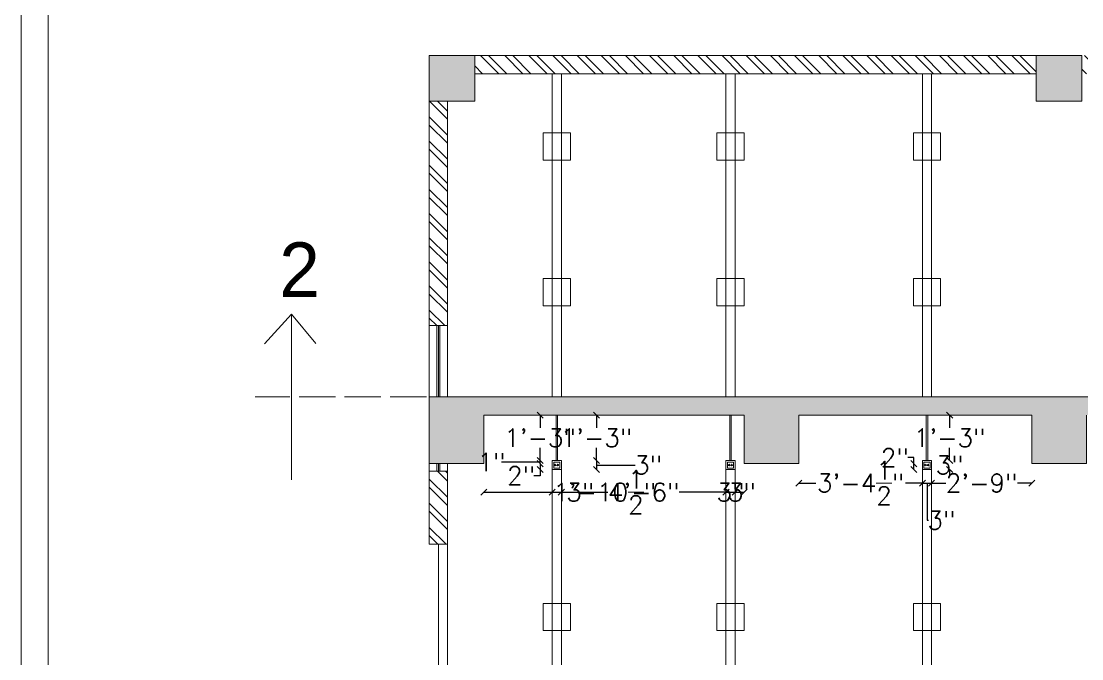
# Model space of a CAD drawing. Header units: inches. Extents: x 111501 to 134888, y 46021 to 52102.
# Drawn here: x 117743.7 to 118093, y 46522 to 46732.1 of the extents above; entities that cross this region are included whole.
import ezdxf
from ezdxf.lldxf.tags import DXFTag

# ---------------------------------------------------------------- set-up
doc = ezdxf.new("R2010")
doc.units = ezdxf.units.IN
doc.header["$MEASUREMENT"] = 0
doc.linetypes.add('ACAD_ISO02W100', pattern=[15, 12, -3])
for name, color, linetype, lineweight in [('column', 252, 'Continuous', 9), ('dimension', 250, 'Continuous', 0), ('DOOR', 1, 'Continuous', 0), ('exterior', 7, 'Continuous', 5), ('SECTION', 7, 'Continuous', 0), ('SHEET', 7, 'Continuous', 30), ('wall', 7, 'Continuous', 9), ('window', 140, 'Continuous', 15)]:
    doc.layers.add(name, color=color, linetype=linetype, lineweight=lineweight)
doc.layers.add('false ceiling', color=5, linetype='Continuous')
doc.styles.get("Standard").update_dxf_attribs({"font": 'txt.shx', "height": 6})
tags = doc.linetypes.add('DASHED2', pattern=[0.375, 0.25, -0.125]).pattern_tags.tags
tags[6:7] = [DXFTag(74, 4), DXFTag(75, 0), DXFTag(340, '0'), DXFTag(46, 1.0), DXFTag(50, 0.0), DXFTag(44, 0.0), DXFTag(45, 0.0)]
tags[4:5] = [DXFTag(74, 4), DXFTag(75, 0), DXFTag(340, '0'), DXFTag(46, 1.0), DXFTag(50, 0.0), DXFTag(44, 0.0), DXFTag(45, 0.0)]
doc.dimstyles.new('Standard$0', dxfattribs={"dimtxt": 4, "dimasz": 2, "dimexe": 0.125, "dimexo": 0.125, "dimgap": 0.25, "dimtad": 0, "dimtih": 1, "dimtoh": 1, "dimdec": 1, "dimlfac": -1, "dimzin": 0, "dimdsep": 46, "dimlunit": 4, "dimtxsty": 'Standard', "dimblk": 'OBLIQUE', "dimblk1": 'DOTSMALL', "dimblk2": 'DOTSMALL', "dimcen": 0, "dimse1": 1, "dimse2": 1, "dimadec": 0, "dimazin": 0, "dimtfac": 1, "dimtdec": 1, "dimtofl": 0, "dimtmove": 0, "dimatfit": 3, "dimfxl": 1, "dimtolj": 1, "dimtzin": 0, "dimarcsym": 0})
pattern_1 = [(135, (165811.399, -52608.515), (-3.97747564, -3.97747564), []), (135, (165811.399, -52605.8636), (-3.97747564, -3.97747564), [])]

# ---------------------------------------------------------------- blocks, each defined once
blk = doc.blocks.new('fg')
at = {"layer": 'exterior', "linetype": 'Continuous'}
for p, q in [((-2722.06, -26309.02, 0), (-2731.88, -26300.13, 0)), ((-2731.88, -26300.13, 0), (-2722.06, -26309.02, 0)), ((-2776.68, -26309.02, 0), (-2722.06, -26309.02, 0)), ((-2722.06, -26309.02, 0), (-2731.74, -26317.05, 0))]:
    blk.add_line(p, q, dxfattribs=at)
blk = doc.blocks.new('_Oblique')
at = {"color": 0, "linetype": 'ByBlock', "lineweight": -2}
blk.add_line((-0.5, -0.5), (0.5, 0.5), dxfattribs=at)
blk = doc.blocks.new('*D1448')
at = {"layer": 'Defpoints', "color": 0, "transparency": 16777216}
for p in [(117922.86, 46602.29), (117933.16, 46602.29), (117921.59, 46587.32)]:
    blk.add_point(p, dxfattribs=at)
at = {"layer": 'dimension', "color": 0, "lineweight": -2, "transparency": 16777216}
for p, q in [((117933.16, 46602.29), (117933.16, 46598.05)), ((117933.16, 46587.32), (117933.16, 46591.55))]:
    blk.add_line(p, q, dxfattribs=at)
at = {"layer": 'dimension', "color": 0, "lineweight": -2, "transparency": 16777216, "xscale": 2, "yscale": 2, "zscale": 2}
for p, rotation in [((117933.16, 46602.29), 90), ((117933.16, 46587.32), 270)]:
    blk.add_blockref('_Oblique', p, dxfattribs=dict(at, rotation=rotation))
at = {"layer": 'dimension', "color": 0, "lineweight": 5, "transparency": 16777216, "insert": (117933.16, 46594.8), "char_height": 6, "attachment_point": 5}
blk.add_mtext('\\A1;1\'-3"', dxfattribs=at)
blk = doc.blocks.new('_DOTSMALL')
at = {"color": 0, "linetype": 'ByBlock', "lineweight": -2, "const_width": 0.5}
blk.add_lwpolyline([(-0.0625, 0, 1), (0.0625, 0, 1)], format="xyb", close=True, dxfattribs=at)
blk = doc.blocks.new('*D1449')
at = {"layer": 'Defpoints', "color": 0, "lineweight": 5, "transparency": 16777216}
for p in [(117921.59, 46587.32), (117921.59, 46584.32), (117933.16, 46584.32)]:
    blk.add_point(p, dxfattribs=at)
at = {"layer": 'dimension', "color": 0, "lineweight": -2, "transparency": 16777216}
for p, q in [((117933.16, 46587.32), (117933.16, 46584.32)), ((117933.16, 46585.82), (117945.41, 46585.82)), ((117945.41, 46585.82), (117945.91, 46585.82))]:
    blk.add_line(p, q, dxfattribs=at)
at = {"layer": 'dimension', "color": 0, "lineweight": -2, "transparency": 16777216, "xscale": 2, "yscale": 2, "zscale": 2}
for p, rotation in [((117933.16, 46587.32), 90), ((117933.16, 46584.32), 270)]:
    blk.add_blockref('_Oblique', p, dxfattribs=dict(at, rotation=rotation))
at = {"layer": 'dimension', "color": 0, "lineweight": 5, "transparency": 16777216, "insert": (117950.16, 46585.82), "char_height": 6, "attachment_point": 5}
blk.add_mtext('\\A1;3"', dxfattribs=at)
blk = doc.blocks.new('*D1450')
at = {"layer": 'Defpoints', "color": 0, "transparency": 16777216}
for p in [(117896.09, 46586.29), (117914.57, 46584.32), (117918.59, 46584.32)]:
    blk.add_point(p, dxfattribs=at)
at = {"layer": 'dimension', "color": 0, "lineweight": -2, "transparency": 16777216}
for p, q in [((117914.57, 46586.29), (117914.57, 46584.32)), ((117914.57, 46582.32), (117912.57, 46582.32)), ((117914.57, 46584.32), (117914.57, 46582.32))]:
    blk.add_line(p, q, dxfattribs=at)
at = {"layer": 'dimension', "color": 0, "lineweight": -2, "transparency": 16777216, "xscale": 2, "yscale": 2, "zscale": 2}
for p, rotation in [((117914.57, 46586.29), 90), ((117914.57, 46584.32), 270)]:
    blk.add_blockref('_Oblique', p, dxfattribs=dict(at, rotation=rotation))
at = {"layer": 'dimension', "color": 0, "lineweight": 5, "transparency": 16777216, "insert": (117908.32, 46582.32), "char_height": 6, "attachment_point": 5}
blk.add_mtext('\\A1;2"', dxfattribs=at)
blk = doc.blocks.new('*D1451')
at = {"layer": 'Defpoints', "color": 0, "lineweight": 5, "transparency": 16777216}
for p in [(117896.09, 46586.29), (117914.57, 46587.32), (117918.59, 46587.32)]:
    blk.add_point(p, dxfattribs=at)
at = {"layer": 'dimension', "color": 0, "lineweight": -2, "transparency": 16777216}
for p, q in [((117902.32, 46586.8), (117901.82, 46586.8)), ((117914.57, 46586.8), (117902.32, 46586.8)), ((117914.57, 46586.29), (117914.57, 46587.32))]:
    blk.add_line(p, q, dxfattribs=at)
at = {"layer": 'dimension', "color": 0, "lineweight": -2, "transparency": 16777216, "xscale": 2, "yscale": 2, "zscale": 2}
for p, rotation in [((117914.57, 46587.32), 90), ((117914.57, 46586.29), 270)]:
    blk.add_blockref('_Oblique', p, dxfattribs=dict(at, rotation=rotation))
at = {"layer": 'dimension', "color": 0, "lineweight": 5, "transparency": 16777216, "insert": (117898.57, 46586.8), "char_height": 6, "attachment_point": 5}
blk.add_mtext('\\A1;1"', dxfattribs=at)
blk = doc.blocks.new('*D1452')
at = {"layer": 'Defpoints', "color": 0, "lineweight": 5, "transparency": 16777216}
for p in [(117914.57, 46602.29), (117918.94, 46602.29), (117918.59, 46587.32)]:
    blk.add_point(p, dxfattribs=at)
at = {"layer": 'dimension', "color": 0, "lineweight": -2, "transparency": 16777216}
for p, q in [((117914.57, 46602.29), (117914.57, 46598.05)), ((117914.57, 46587.32), (117914.57, 46591.55))]:
    blk.add_line(p, q, dxfattribs=at)
at = {"layer": 'dimension', "color": 0, "lineweight": -2, "transparency": 16777216, "xscale": 2, "yscale": 2, "zscale": 2}
for p, rotation in [((117914.57, 46602.29), 90), ((117914.57, 46587.32), 270)]:
    blk.add_blockref('_Oblique', p, dxfattribs=dict(at, rotation=rotation))
at = {"layer": 'dimension', "color": 0, "lineweight": 5, "transparency": 16777216, "insert": (117914.57, 46594.8), "char_height": 6, "attachment_point": 5}
blk.add_mtext('\\A1;1\'-3"', dxfattribs=at)
blk = doc.blocks.new('*D1453')
at = {"layer": 'Defpoints', "color": 0, "transparency": 16777216}
for p in [(117918.59, 46582.09), (117921.59, 46582.09), (117921.59, 46576.91)]:
    blk.add_point(p, dxfattribs=at)
at = {"layer": 'dimension', "color": 0, "lineweight": -2, "transparency": 16777216}
for p, q in [((117918.59, 46576.91), (117921.59, 46576.91)), ((117921.59, 46576.91), (117923.59, 46576.91))]:
    blk.add_line(p, q, dxfattribs=at)
at = {"layer": 'dimension', "color": 0, "lineweight": -2, "transparency": 16777216, "xscale": 2, "yscale": 2, "zscale": 2, "rotation": 180}
blk.add_blockref('_Oblique', (117918.59, 46576.91), dxfattribs=at)
at = {"layer": 'dimension', "color": 0, "lineweight": -2, "transparency": 16777216, "xscale": 2, "yscale": 2, "zscale": 2}
blk.add_blockref('_Oblique', (117921.59, 46576.91), dxfattribs=at)
at = {"layer": 'dimension', "color": 0, "lineweight": 5, "transparency": 16777216, "insert": (117927.84, 46576.91), "char_height": 6, "attachment_point": 5}
blk.add_mtext('\\A1;3"', dxfattribs=at)
blk = doc.blocks.new('*D1454')
at = {"layer": 'Defpoints', "color": 0, "transparency": 16777216}
for p in [(117896.09, 46586.64), (117918.59, 46580.98), (117918.59, 46576.91)]:
    blk.add_point(p, dxfattribs=at)
at = {"layer": 'dimension', "color": 0, "lineweight": -2, "transparency": 16777216}
for p, q in [((117896.09, 46576.91), (117918.59, 46576.91)), ((117918.59, 46576.91), (117920.59, 46576.91))]:
    blk.add_line(p, q, dxfattribs=at)
at = {"layer": 'dimension', "color": 0, "lineweight": -2, "transparency": 16777216, "xscale": 2, "yscale": 2, "zscale": 2, "rotation": 180}
blk.add_blockref('_Oblique', (117896.09, 46576.91), dxfattribs=at)
at = {"layer": 'dimension', "color": 0, "lineweight": -2, "transparency": 16777216, "xscale": 2, "yscale": 2, "zscale": 2}
blk.add_blockref('_Oblique', (117918.59, 46576.91), dxfattribs=at)
at = {"layer": 'dimension', "color": 0, "lineweight": 5, "transparency": 16777216, "insert": (117935.84, 46576.91), "char_height": 6, "attachment_point": 5}
blk.add_mtext('\\A1;1\'-10{\\H1.000000x;\\S1/2;}"', dxfattribs=at)
blk = doc.blocks.new('*D1455')
at = {"layer": 'Defpoints', "color": 0, "lineweight": 5, "transparency": 16777216}
for p in [(117975.8, 46582.68), (117921.59, 46582.09), (117975.8, 46576.91)]:
    blk.add_point(p, dxfattribs=at)
at = {"layer": 'dimension', "color": 0, "lineweight": -2, "transparency": 16777216}
for p, q in [((117921.59, 46576.91), (117936.94, 46576.91)), ((117975.8, 46576.91), (117960.44, 46576.91))]:
    blk.add_line(p, q, dxfattribs=at)
at = {"layer": 'dimension', "color": 0, "lineweight": -2, "transparency": 16777216, "xscale": 2, "yscale": 2, "zscale": 2, "rotation": 180}
blk.add_blockref('_Oblique', (117921.59, 46576.91), dxfattribs=at)
at = {"layer": 'dimension', "color": 0, "lineweight": -2, "transparency": 16777216, "xscale": 2, "yscale": 2, "zscale": 2}
blk.add_blockref('_Oblique', (117975.8, 46576.91), dxfattribs=at)
at = {"layer": 'dimension', "color": 0, "lineweight": 5, "transparency": 16777216, "insert": (117948.69, 46576.91), "char_height": 6, "attachment_point": 5}
blk.add_mtext('\\A1;4\'-6"', dxfattribs=at)
blk = doc.blocks.new('*D1456')
at = {"layer": 'Defpoints', "color": 0, "lineweight": 5, "transparency": 16777216}
for p in [(117975.8, 46582.68), (117978.8, 46582.68), (117978.8, 46576.91)]:
    blk.add_point(p, dxfattribs=at)
at = {"layer": 'dimension', "color": 0, "lineweight": -2, "transparency": 16777216}
blk.add_line((117975.8, 46576.91), (117978.8, 46576.91), dxfattribs=at)
at = {"layer": 'dimension', "color": 0, "lineweight": -2, "transparency": 16777216, "xscale": 2, "yscale": 2, "zscale": 2, "rotation": 180}
blk.add_blockref('_Oblique', (117975.8, 46576.91), dxfattribs=at)
at = {"layer": 'dimension', "color": 0, "lineweight": -2, "transparency": 16777216, "xscale": 2, "yscale": 2, "zscale": 2}
blk.add_blockref('_Oblique', (117978.8, 46576.91), dxfattribs=at)
at = {"layer": 'dimension', "color": 0, "lineweight": 5, "transparency": 16777216, "insert": (117977.3, 46576.91), "char_height": 6, "attachment_point": 5}
blk.add_mtext('\\A1;3"', dxfattribs=at)
blk = doc.blocks.new('*D1457')
at = {"layer": 'Defpoints', "color": 0, "lineweight": 5, "transparency": 16777216}
for p in [(117978.8, 46582.68), (117981.8, 46580.44), (117981.8, 46576.91)]:
    blk.add_point(p, dxfattribs=at)
at = {"layer": 'dimension', "color": 0, "lineweight": -2, "transparency": 16777216}
blk.add_line((117978.8, 46576.91), (117981.8, 46576.91), dxfattribs=at)
at = {"layer": 'dimension', "color": 0, "lineweight": -2, "transparency": 16777216, "xscale": 2, "yscale": 2, "zscale": 2, "rotation": 180}
blk.add_blockref('_Oblique', (117978.8, 46576.91), dxfattribs=at)
at = {"layer": 'dimension', "color": 0, "lineweight": -2, "transparency": 16777216, "xscale": 2, "yscale": 2, "zscale": 2}
blk.add_blockref('_Oblique', (117981.8, 46576.91), dxfattribs=at)
at = {"layer": 'dimension', "color": 0, "lineweight": 5, "transparency": 16777216, "insert": (117981.05, 46576.91), "char_height": 6, "attachment_point": 5}
blk.add_mtext('\\A1;3"', dxfattribs=at)
blk = doc.blocks.new('*D1458')
at = {"layer": 'Defpoints', "color": 0, "transparency": 16777216}
for p in [(117999.8, 46589.06), (118040.51, 46586.83), (118040.51, 46579.89)]:
    blk.add_point(p, dxfattribs=at)
at = {"layer": 'dimension', "color": 0, "lineweight": -2, "transparency": 16777216}
for p, q in [((117999.8, 46579.89), (118005.41, 46579.89)), ((118040.51, 46579.89), (118034.91, 46579.89))]:
    blk.add_line(p, q, dxfattribs=at)
at = {"layer": 'dimension', "color": 0, "lineweight": -2, "transparency": 16777216, "xscale": 2, "yscale": 2, "zscale": 2, "rotation": 180}
blk.add_blockref('_Oblique', (117999.8, 46579.89), dxfattribs=at)
at = {"layer": 'dimension', "color": 0, "lineweight": -2, "transparency": 16777216, "xscale": 2, "yscale": 2, "zscale": 2}
blk.add_blockref('_Oblique', (118040.51, 46579.89), dxfattribs=at)
at = {"layer": 'dimension', "color": 0, "lineweight": 5, "transparency": 16777216, "insert": (118020.16, 46579.89), "char_height": 6, "attachment_point": 5}
blk.add_mtext('\\A1;3\'-4{\\H1.000000x;\\S1/2;}"', dxfattribs=at)
blk = doc.blocks.new('*D1459')
at = {"layer": 'Defpoints', "color": 0, "transparency": 16777216}
for p in [(117999.8, 46586.29), (118037.66, 46586.29), (118040.51, 46584.32)]:
    blk.add_point(p, dxfattribs=at)
at = {"layer": 'dimension', "color": 0, "lineweight": -2, "transparency": 16777216}
for p, q in [((118037.66, 46588.29), (118035.66, 46588.29)), ((118037.66, 46586.29), (118037.66, 46588.29)), ((118037.66, 46584.32), (118037.66, 46586.29))]:
    blk.add_line(p, q, dxfattribs=at)
at = {"layer": 'dimension', "color": 0, "lineweight": -2, "transparency": 16777216, "xscale": 2, "yscale": 2, "zscale": 2}
for p, rotation in [((118037.66, 46586.29), 90), ((118037.66, 46584.32), 270)]:
    blk.add_blockref('_Oblique', p, dxfattribs=dict(at, rotation=rotation))
at = {"layer": 'dimension', "color": 0, "lineweight": 5, "transparency": 16777216, "insert": (118031.41, 46588.29), "char_height": 6, "attachment_point": 5}
blk.add_mtext('\\A1;2"', dxfattribs=at)
blk = doc.blocks.new('*D1460')
at = {"layer": 'Defpoints', "color": 0, "lineweight": 5, "transparency": 16777216}
for p in [(118040.51, 46586.83), (118043.51, 46582.44), (118043.51, 46579.89)]:
    blk.add_point(p, dxfattribs=at)
at = {"layer": 'dimension', "color": 0, "lineweight": -2, "transparency": 16777216}
for p, q in [((118040.51, 46579.89), (118043.51, 46579.89)), ((118042.01, 46579.89), (118042.01, 46567.64)), ((118042.01, 46567.64), (118042.51, 46567.64))]:
    blk.add_line(p, q, dxfattribs=at)
at = {"layer": 'dimension', "color": 0, "lineweight": -2, "transparency": 16777216, "xscale": 2, "yscale": 2, "zscale": 2, "rotation": 180}
blk.add_blockref('_Oblique', (118040.51, 46579.89), dxfattribs=at)
at = {"layer": 'dimension', "color": 0, "lineweight": -2, "transparency": 16777216, "xscale": 2, "yscale": 2, "zscale": 2}
blk.add_blockref('_Oblique', (118043.51, 46579.89), dxfattribs=at)
at = {"layer": 'dimension', "color": 0, "lineweight": 5, "transparency": 16777216, "insert": (118046.76, 46567.64), "char_height": 6, "attachment_point": 5}
blk.add_mtext('\\A1;3"', dxfattribs=at)
blk = doc.blocks.new('*D1461')
at = {"layer": 'Defpoints', "color": 0, "lineweight": 5, "transparency": 16777216}
for p in [(118076.51, 46586.29), (118043.51, 46582.44), (118076.51, 46579.89)]:
    blk.add_point(p, dxfattribs=at)
at = {"layer": 'dimension', "color": 0, "lineweight": -2, "transparency": 16777216}
for p, q in [((118043.51, 46579.89), (118048.26, 46579.89)), ((118076.51, 46579.89), (118071.76, 46579.89))]:
    blk.add_line(p, q, dxfattribs=at)
at = {"layer": 'dimension', "color": 0, "lineweight": -2, "transparency": 16777216, "xscale": 2, "yscale": 2, "zscale": 2, "rotation": 180}
blk.add_blockref('_Oblique', (118043.51, 46579.89), dxfattribs=at)
at = {"layer": 'dimension', "color": 0, "lineweight": -2, "transparency": 16777216, "xscale": 2, "yscale": 2, "zscale": 2}
blk.add_blockref('_Oblique', (118076.51, 46579.89), dxfattribs=at)
at = {"layer": 'dimension', "color": 0, "lineweight": 5, "transparency": 16777216, "insert": (118060.01, 46579.89), "char_height": 6, "attachment_point": 5}
blk.add_mtext('\\A1;2\'-9"', dxfattribs=at)
blk = doc.blocks.new('*D1462')
at = {"layer": 'Defpoints', "color": 0, "transparency": 16777216}
for p in [(118045.88, 46602.29), (118049.47, 46602.29), (118043.51, 46587.32)]:
    blk.add_point(p, dxfattribs=at)
at = {"layer": 'dimension', "color": 0, "lineweight": -2, "transparency": 16777216}
for p, q in [((118049.47, 46602.29), (118049.47, 46598.05)), ((118049.47, 46587.32), (118049.47, 46591.55))]:
    blk.add_line(p, q, dxfattribs=at)
at = {"layer": 'dimension', "color": 0, "lineweight": -2, "transparency": 16777216, "xscale": 2, "yscale": 2, "zscale": 2}
for p, rotation in [((118049.47, 46602.29), 90), ((118049.47, 46587.32), 270)]:
    blk.add_blockref('_Oblique', p, dxfattribs=dict(at, rotation=rotation))
at = {"layer": 'dimension', "color": 0, "lineweight": 5, "transparency": 16777216, "insert": (118049.47, 46594.8), "char_height": 6, "attachment_point": 5}
blk.add_mtext('\\A1;1\'-3"', dxfattribs=at)
blk = doc.blocks.new('*D1463')
at = {"layer": 'Defpoints', "color": 0, "transparency": 16777216}
for p in [(118043.51, 46587.32), (118043.51, 46584.32), (118049.47, 46584.32)]:
    blk.add_point(p, dxfattribs=at)
at = {"layer": 'dimension', "color": 0, "lineweight": -2, "transparency": 16777216}
for p, q in [((118049.47, 46587.32), (118049.47, 46589.32)), ((118049.47, 46584.32), (118049.47, 46582.32))]:
    blk.add_line(p, q, dxfattribs=at)
at = {"layer": 'dimension', "color": 0, "lineweight": -2, "transparency": 16777216, "xscale": 2, "yscale": 2, "zscale": 2}
for p, rotation in [((118049.47, 46587.32), 270), ((118049.47, 46584.32), 90)]:
    blk.add_blockref('_Oblique', p, dxfattribs=dict(at, rotation=rotation))
at = {"layer": 'dimension', "color": 0, "lineweight": 5, "transparency": 16777216, "insert": (118049.47, 46585.82), "char_height": 6, "attachment_point": 5}
blk.add_mtext('\\A1;3"', dxfattribs=at)

msp = doc.modelspace()

# ---------------------------------------------------------------- hatches: boundary and pattern name
at = {"layer": 'column'}
h = msp.add_hatch(color=256, dxfattribs=at)
h.paths.add_polyline_path([(117882.04, 46705.78), (117893.04, 46705.78), (117893.04, 46716.78), (117882.04, 46716.78)])
h.paths.add_polyline_path([(117882.04, 46716.78), (117878.04, 46716.78), (117878.04, 46705.78), (117882.04, 46705.78)])
h.paths.add_polyline_path([(117893.04, 46716.78), (117893.04, 46720.78), (117882.04, 46720.78), (117882.04, 46716.78)])
h.paths.add_polyline_path([(117878.04, 46720.78), (117878.04, 46716.78), (117882.04, 46716.78), (117882.04, 46720.78)])
h = msp.add_hatch(color=256, dxfattribs=at)
h.paths.add_polyline_path([(118081.96, 46705.78), (118092.96, 46705.78), (118092.96, 46716.78), (118081.96, 46716.78)])
h.paths.add_polyline_path([(118081.96, 46716.78), (118077.96, 46716.78), (118077.96, 46705.78), (118081.96, 46705.78)])
h.paths.add_polyline_path([(118092.96, 46716.78), (118092.96, 46720.78), (118081.96, 46720.78), (118081.96, 46716.78)])
h.paths.add_polyline_path([(118077.96, 46720.78), (118077.96, 46716.78), (118081.96, 46716.78), (118081.96, 46720.78)])
at = {"layer": 'wall', "lineweight": 5}
h = msp.add_hatch(dxfattribs=at)
h.set_pattern_fill('ANSI32', color=256, scale=15, angle=90, style=0)
h.set_pattern_definition(pattern_1)
h.paths.add_polyline_path([(118281.94, 46714.78), (118281.94, 46720.78), (118093.01, 46720.78), (118093.01, 46714.78)])
h.paths.add_polyline_path([(118485.87, 46714.78), (118485.87, 46720.78), (118296.94, 46720.78), (118296.94, 46714.78)])
h.paths.add_polyline_path([(118078.01, 46714.78), (118078.01, 46720.78), (117893.09, 46720.78), (117893.09, 46714.78)])
h.paths.add_polyline_path([(118610.87, 46714.78), (118610.87, 46720.78), (118500.87, 46720.78), (118500.87, 46714.78)])
h = msp.add_hatch(dxfattribs=at)
h.set_pattern_fill('ANSI32', color=256, scale=15, angle=90, style=0)
h.set_pattern_definition(pattern_1)
h.paths.add_polyline_path([(117884.09, 46631.78), (117884.09, 46705.78), (117878.09, 46705.78), (117878.09, 46631.78)])
h.paths.add_polyline_path([(117878.09, 46559.78), (117884.09, 46559.78), (117884.09, 46583.78), (117878.09, 46583.78)])
h.paths.add_polyline_path([(117884.09, 46511.78), (117884.09, 46517.78), (117878.09, 46517.78), (117878.09, 46511.78)])
h = msp.add_hatch(dxfattribs=at)
h.set_pattern_fill('CONC', color=256, scale=10, style=0)
h.set_pattern_definition([(0, (-2255.474, -1100.255), (0, 10), [0, -10]), (0, (-2255.374, -1103.755), (0, 10), [0, -10]), (0, (-2255.074, -1098.355), (0, 10), [0, -10]), (338.1986, (-2260.274, -1101.4553), (30.00000273, -9.999999105), [1.07703, -52.77462]), (216.8699, (-2259.274, -1101.8553), (29.999999178, 20.000001233), [0.5, -49.5]), (130.6013, (-2259.6739, -1102.1553), (50.000004212, -59.999990182), [0.92195, -91.27349]), (206.5651, (-2262.974, -1103.3553), (-9.99999158, -10.0000131), [0.22361, -22.13707]), (326.3099, (-2263.174, -1103.4553), (19.99999558, -10.000013345), [0.36056, -35.69496]), (108.4349, (-2262.874, -1103.6553), (-9.99998403, 20.000004346), [0.31623, -31.30655]), (225, (-2256.574, -1104.355), (-2e-15, -10.0000031), [0.42426, -13.71787]), (0, (-2256.874, -1104.655), (10, 10), [0.6, -9.4]), (135, (-2256.274, -1104.655), (-10.0000031, 1e-15), [0.42426, -13.71787]), (251.5651, (-2257.774, -1097.9553), (9.99998403, 20.000004346), [0.31623, -31.30655]), (0, (-2257.874, -1098.255), (10, 10), [0.5, -9.5]), (143.1301, (-2257.374, -1098.2553), (-29.999999178, 20.000001233), [0.5, -49.5]), (213.6901, (-2263.074, -1097.8553), (19.99999558, 10.000013345), [0.36056, -35.69496]), (341.5651, (-2263.374, -1098.0553), (-20.000004346, 9.99998403), [0.63246, -30.99032]), (126.8699, (-2262.774, -1098.2553), (20.000001233, -29.999999178), [0.5, -49.5]), (0, (-2260.174, -1098.255), (0, 10), [0, -10]), (0, (-2262.874, -1100.855), (0, 10), [0, -10]), (0, (-2260.074, -1104.555), (0, 10), [0, -10]), (0, (-2257.374, -1101.455), (0, 10), [0, -10]), (0, (-2260.274, -1099.755), (0, 10), [0, -10]), (0, (-2262.474, -1099.455), (0, 10), [0, -10]), (0, (-2261.574, -1100.055), (0, 10), [0, -10]), (0, (-2261.974, -1102.455), (0, 10), [0, -10]), (0, (-2264.374, -1102.055), (0, 10), [0, -10]), (0, (-2264.274, -1099.755), (0, 10), [0, -10]), (0, (-2264.574, -1097.555), (0, 10), [0, -10]), (0, (-2261.474, -1097.155), (0, 10), [0, -10]), (0, (-2259.274, -1096.755), (0, 10), [0, -10]), (0, (-2255.774, -1097.155), (0, 10), [0, -10]), (0, (-2258.174, -1100.255), (0, 10), [0, -10]), (0, (-2259.174, -1098.455), (0, 10), [0, -10]), (0, (-2258.374, -1103.255), (0, 10), [0, -10]), (0, (-2261.374, -1103.755), (0, 10), [0, -10]), (0, (-2258.374, -1105.955), (0, 10), [0, -10]), (0, (-2261.674, -1105.355), (0, 10), [0, -10]), (0, (-2264.874, -1105.655), (0, 10), [0, -10]), (0, (-2263.674, -1106.155), (0, 10), [0, -10]), (0, (-2263.574, -1104.755), (0, 10), [0, -10]), (0, (-2256.874, -1106.355), (0, 10), [0, -10]), (0, (-2255.674, -1102.255), (0, 10), [0, -10]), (0, (-2256.174, -1099.255), (0, 10), [0, -10]), (0, (-2260.774, -1106.455), (0, 10), [0, -10])])
h.paths.add_polyline_path([(118400.4, 46602.29), (118462.94, 46602.29), (118472.94, 46602.29), (118484.37, 46602.29), (118484.37, 46586.29), (118502.37, 46586.29), (118502.37, 46602.29), (118530.87, 46602.29), (118540.87, 46602.29), (118609.37, 46602.29), (118609.37, 46586.29), (118627.37, 46586.29), (118627.37, 46602.29), (118637.37, 46602.29), (118661.87, 46602.29), (118671.87, 46602.29), (118710.33, 46602.29), (118710.33, 46586.29), (118728.33, 46586.29), (118728.33, 46602.29), (118758.87, 46602.29), (118768.87, 46602.29), (118811.3, 46602.29), (118811.3, 46586.29), (118829.3, 46586.29), (118829.3, 46602.29), (118848.8, 46602.29), (118851.8, 46602.29), (118854.8, 46602.29), (118857.8, 46602.29), (118896.8, 46602.29), (118899.8, 46602.29), (118902.8, 46602.29), (118905.8, 46602.29), (118914.58, 46602.29), (118914.58, 46586.29), (118922.58, 46586.29), (118922.58, 46589.79), (118922.58, 46608.29), (118914.58, 46608.29), (118902.8, 46608.29), (118899.8, 46608.29), (118854.8, 46608.29), (118851.8, 46608.29), (118829.3, 46608.29), (118811.3, 46608.29), (118768.87, 46608.29), (118758.87, 46608.29), (118728.33, 46608.29), (118710.33, 46608.29), (118671.87, 46608.29), (118661.87, 46608.29), (118637.37, 46608.29), (118627.37, 46608.29), (118609.37, 46608.29), (118540.87, 46608.29), (118530.87, 46608.29), (118502.37, 46608.29), (118484.37, 46608.29), (118472.94, 46608.29), (118462.94, 46608.29), (118400.4, 46608.29)])
h.paths.add_polyline_path([(118197.23, 46602.29), (118240.94, 46602.29), (118250.94, 46602.29), (118280.44, 46602.29), (118280.44, 46586.29), (118298.44, 46586.29), (118298.44, 46602.29), (118349.94, 46602.29), (118359.94, 46602.29), (118382.4, 46602.29), (118382.4, 46608.29), (118359.94, 46608.29), (118349.94, 46608.29), (118298.44, 46608.29), (118280.44, 46608.29), (118250.94, 46608.29), (118240.94, 46608.29), (118197.23, 46608.29)])
h.paths.add_polyline_path([(117999.8, 46602.29), (118076.51, 46602.29), (118076.51, 46586.29), (118094.51, 46586.29), (118094.51, 46602.29), (118179.23, 46602.29), (118179.23, 46608.29), (117999.8, 46608.29)])
h.paths.add_polyline_path([(117878.09, 46602.29), (117878.09, 46586.29), (117896.09, 46586.29), (117896.09, 46602.29), (117981.8, 46602.29), (117981.8, 46608.29), (117878.09, 46608.29)])
h.paths.add_polyline_path([(118382.4, 46602.29), (118382.4, 46586.29), (118400.4, 46586.29), (118400.4, 46602.29), (118400.4, 46608.29), (118382.4, 46608.29)])
h.paths.add_polyline_path([(117981.8, 46586.29), (117999.8, 46586.29), (117999.8, 46608.29), (117981.8, 46608.29)])
h.paths.add_polyline_path([(118179.23, 46586.29), (118197.23, 46586.29), (118197.23, 46608.29), (118179.23, 46608.29)])

# ---------------------------------------------------------------- linework, layer by layer
at = {"layer": 'column'}
for points in [[(117878.09, 46705.78), (117878.09, 46720.78), (117893.09, 46720.78), (117893.09, 46705.78)], [(118078.01, 46705.78), (118078.01, 46720.78), (118093.01, 46720.78), (118093.01, 46705.78)]]:
    msp.add_lwpolyline(points, close=True, dxfattribs=at)
at = {"layer": 'DOOR', "linetype": 'DASHED2'}
for p, q in [((117881.09, 46517.78), (117881.09, 46559.78)), ((117884.09, 46517.78), (117884.09, 46559.78))]:
    msp.add_line(p, q, dxfattribs=at)
at = {"layer": 'exterior', "color": 1, "linetype": 'ACAD_ISO02W100'}
msp.add_line((119347.18, 46608.29), (117820.73, 46608.29), dxfattribs=at)
at = {"layer": 'false ceiling', "lineweight": 5}
for points in [[(117918.59, 46608.29), (117918.59, 46714.78), (117921.59, 46714.78), (117921.59, 46608.29)], [(117975.8, 46608.29), (117975.8, 46714.78), (117978.8, 46714.78), (117978.8, 46608.29)], [(118040.51, 46608.29), (118040.51, 46714.78), (118043.51, 46714.78), (118043.51, 46608.29)], [(117921.59, 46587.32), (117921.59, 46511.76), (117918.59, 46511.76), (117918.59, 46587.32)], [(117978.8, 46587.32), (117978.8, 46511.76), (117975.8, 46511.76), (117975.8, 46587.32)], [(117981.8, 46588.26), (117981.8, 46586.29)], [(118043.51, 46587.32), (118043.51, 46511.76), (118040.51, 46511.76), (118040.51, 46587.32)]]:
    msp.add_lwpolyline(points, dxfattribs=at)
for points in [[(117915.59, 46686.26), (117915.59, 46695.26), (117924.59, 46695.26), (117924.59, 46686.26)], [(117972.8, 46686.26), (117972.8, 46695.26), (117981.8, 46695.26), (117981.8, 46686.26)], [(118037.51, 46686.26), (118037.51, 46695.26), (118046.51, 46695.26), (118046.51, 46686.26)], [(117915.59, 46638.26), (117915.59, 46647.26), (117924.59, 46647.26), (117924.59, 46638.26)], [(117972.8, 46638.26), (117972.8, 46647.26), (117981.8, 46647.26), (117981.8, 46638.26)], [(118037.51, 46638.26), (118037.51, 46647.26), (118046.51, 46647.26), (118046.51, 46638.26)], [(117915.59, 46531.26), (117915.59, 46540.26), (117924.59, 46540.26), (117924.59, 46531.26)], [(117972.8, 46531.26), (117972.8, 46540.26), (117981.8, 46540.26), (117981.8, 46531.26)], [(118037.51, 46531.26), (118037.51, 46540.26), (118046.51, 46540.26), (118046.51, 46531.26)]]:
    msp.add_lwpolyline(points, close=True, dxfattribs=at)
at = {"layer": 'false ceiling', "color": 6, "lineweight": 5}
for points in [[(117918.59, 46587.32), (117921.59, 46587.32), (117921.59, 46584.32), (117918.59, 46584.32)], [(117919.09, 46586.82), (117921.09, 46586.82), (117921.09, 46584.82), (117919.09, 46584.82)], [(117976.3, 46586.82), (117978.3, 46586.82), (117978.3, 46584.82), (117976.3, 46584.82)], [(118040.51, 46587.32), (118043.51, 46587.32), (118043.51, 46584.32), (118040.51, 46584.32)], [(118041.01, 46586.82), (118043.01, 46586.82), (118043.01, 46584.82), (118041.01, 46584.82)]]:
    msp.add_lwpolyline(points, close=True, dxfattribs=at)
msp.add_lwpolyline([(117977.55, 46587.32), (117978.8, 46587.32), (117978.8, 46584.32), (117975.8, 46584.32), (117975.8, 46587.32), (117977.05, 46587.32)], dxfattribs=at)
at = {"layer": 'false ceiling', "lineweight": 5}
for centre in [(117919.59, 46585.82), (117920.44, 46585.82), (117976.8, 46585.82), (117977.65, 46585.82), (118041.52, 46585.82), (118042.36, 46585.82)]:
    msp.add_circle(centre, 0.25, dxfattribs=at)
at = {"layer": 'SECTION', "color": 15}
for points in [[(117919.84, 46587.32), (117920.34, 46587.32), (117920.34, 46602.29), (117919.84, 46602.29)], [(117977.05, 46587.32), (117977.55, 46587.32), (117977.55, 46602.29), (117977.05, 46602.29)], [(118041.76, 46587.32), (118042.26, 46587.32), (118042.26, 46602.29), (118041.76, 46602.29)]]:
    msp.add_lwpolyline(points, close=True, dxfattribs=at)
at = {"layer": 'SHEET', "color": 0, "lineweight": 5, "ltscale": 25}
for points in [[(117743.69, 46049.32), (119380.37, 46049.32), (119380.37, 46810.28), (117743.69, 46810.28)], [(117752.61, 46058.25), (119371.45, 46058.25), (119371.45, 46801.35), (117752.61, 46801.35)]]:
    msp.add_lwpolyline(points, close=True, dxfattribs=at)
at = {"layer": 'wall'}
for p, q in [((118078.01, 46720.78), (117893.09, 46720.78)), ((118078.01, 46714.78), (117893.09, 46714.78)), ((117878.09, 46559.78), (117878.09, 46705.78)), ((117884.09, 46608.29), (117884.09, 46705.78)), ((117884.09, 46559.78), (117884.09, 46586.29)), ((117878.09, 46559.78), (117884.09, 46559.78))]:
    msp.add_line(p, q, dxfattribs=at)
at = {"layer": 'wall', "lineweight": 5}
for p, q in [((117878.09, 46631.78), (117884.09, 46631.78)), ((117878.09, 46559.78), (117884.09, 46559.78)), ((117878.09, 46559.78), (117884.09, 46559.78))]:
    msp.add_line(p, q, dxfattribs=at)
for points in [[(117884.09, 46586.29), (117884.09, 46583.78), (117878.09, 46583.78), (117878.09, 46631.78), (117884.09, 46631.78), (117884.09, 46608.29)], [(117878.09, 46602.29), (117878.09, 46608.29), (118922.58, 46608.29), (118922.58, 46602.29)], [(117896.09, 46602.29), (117896.09, 46586.29), (117878.09, 46586.29), (117878.09, 46602.29)], [(117981.8, 46602.29), (117896.09, 46602.29)], [(117981.8, 46602.29), (117981.8, 46586.29), (117999.8, 46586.29), (117999.8, 46602.29)], [(118076.51, 46602.29), (117999.8, 46602.29)], [(118076.51, 46602.29), (118076.51, 46586.29), (118094.51, 46586.29), (118094.51, 46602.29)]]:
    msp.add_lwpolyline(points, dxfattribs=at)
at = {"layer": 'window', "color": 5, "lineweight": 5}
for p, q in [((117880.59, 46608.29), (117880.59, 46631.78)), ((117881.09, 46608.29), (117881.09, 46631.78)), ((117881.59, 46608.29), (117881.59, 46631.78)), ((117880.59, 46583.78), (117880.59, 46586.29)), ((117881.09, 46583.78), (117881.09, 46586.29)), ((117881.59, 46583.78), (117881.59, 46586.29))]:
    msp.add_line(p, q, dxfattribs=at)

# ---------------------------------------------------------------- block references
at = {"layer": 'exterior', "linetype": 'Continuous', "rotation": 90}
msp.add_blockref('fg', (91523.71, 49357.66, 0), dxfattribs=at)

# ---------------------------------------------------------------- texts
at = {"layer": 'exterior', "color": 1, "linetype": 'Continuous', "insert": (117828.66, 46659.19), "char_height": 18, "width": 14.5412, "attachment_point": 1}
msp.add_mtext('{\\Faehalf.shx|c0;2}', dxfattribs=at)

# ---------------------------------------------------------------- dimensions: what is measured, and where the dimension line sits
at = {"layer": 'dimension', "lineweight": 5}
for base, p1, p2, picture, middle in [((117914.57, 46602.29), (117918.59, 46587.32), (117918.94, 46602.29), '*D1452', (117914.57, 46594.8)), ((117914.57, 46587.32), (117896.09, 46586.29), (117918.59, 46587.32), '*D1451', (117901.57, 46586.8)), ((117933.16, 46584.32), (117921.59, 46587.32), (117921.59, 46584.32), '*D1449', (117946.16, 46585.82))]:
    dim = msp.add_linear_dim(base=base, p1=p1, p2=p2, angle=90, dimstyle='Standard$0', override={"dimtmove": 1}, dxfattribs=at)
    dim.commit()
    dim.dimension.update_dxf_attribs({"geometry": picture, "text_midpoint": middle})
for base, p1, p2, picture, middle in [((117933.16, 46602.29), (117921.59, 46587.32), (117922.86, 46602.29), '*D1448', (117933.16, 46594.8)), ((118049.47, 46602.29), (118043.51, 46587.32), (118045.88, 46602.29), '*D1462', (118049.47, 46594.8)), ((118037.66, 46586.29), (118040.51, 46584.32), (117999.8, 46586.29), '*D1459', (118031.41, 46588.29)), ((117914.57, 46584.32), (117896.09, 46586.29), (117918.59, 46584.32), '*D1450', (117908.32, 46582.32))]:
    dim = msp.add_linear_dim(base=base, p1=p1, p2=p2, angle=90, dimstyle='Standard$0', dxfattribs=at)
    dim.commit()
    dim.dimension.update_dxf_attribs({"geometry": picture, "text_midpoint": middle})
dim = msp.add_linear_dim(base=(118049.47, 46584.32), p1=(118043.51, 46587.32), p2=(118043.51, 46584.32), angle=90, dimstyle='Standard$0', dxfattribs=at)
dim.commit()
dim.dimension.update_dxf_attribs({"geometry": '*D1463', "text_midpoint": (118049.47, 46585.82), "dimtype": 160})
for base, p1, p2, picture, middle in [((117918.59, 46576.91), (117896.09, 46586.64), (117918.59, 46580.98), '*D1454', (117935.84, 46576.91)), ((118040.51, 46579.89), (117999.8, 46589.06), (118040.51, 46586.83), '*D1458', (118020.16, 46579.89)), ((117921.59, 46576.91), (117918.59, 46582.09), (117921.59, 46582.09), '*D1453', (117927.84, 46576.91))]:
    dim = msp.add_linear_dim(base=base, p1=p1, p2=p2, dimstyle='Standard$0', dxfattribs=at)
    dim.commit()
    dim.dimension.update_dxf_attribs({"geometry": picture, "text_midpoint": middle})
for base, p1, p2, picture, middle in [((118043.51, 46579.89), (118040.51, 46586.83), (118043.51, 46582.44), '*D1460', (118042.76, 46567.64)), ((118076.51, 46579.89), (118043.51, 46582.44), (118076.51, 46586.29), '*D1461', (118060.01, 46579.89)), ((117975.8, 46576.91), (117921.59, 46582.09), (117975.8, 46582.68), '*D1455', (117948.69, 46576.91))]:
    dim = msp.add_linear_dim(base=base, p1=p1, p2=p2, dimstyle='Standard$0', override={"dimtmove": 1}, dxfattribs=at)
    dim.commit()
    dim.dimension.update_dxf_attribs({"geometry": picture, "text_midpoint": middle})
for base, p1, p2, picture, middle in [((117978.8, 46576.91), (117975.8, 46582.68), (117978.8, 46582.68), '*D1456', (117977.3, 46576.91)), ((117981.8, 46576.91), (117978.8, 46582.68), (117981.8, 46580.44), '*D1457', (117981.05, 46576.91))]:
    dim = msp.add_linear_dim(base=base, p1=p1, p2=p2, dimstyle='Standard$0', override={"dimtmove": 1}, dxfattribs=at)
    dim.commit()
    dim.dimension.update_dxf_attribs({"geometry": picture, "text_midpoint": middle, "dimtype": 160})

doc.saveas('drawing.dxf')
